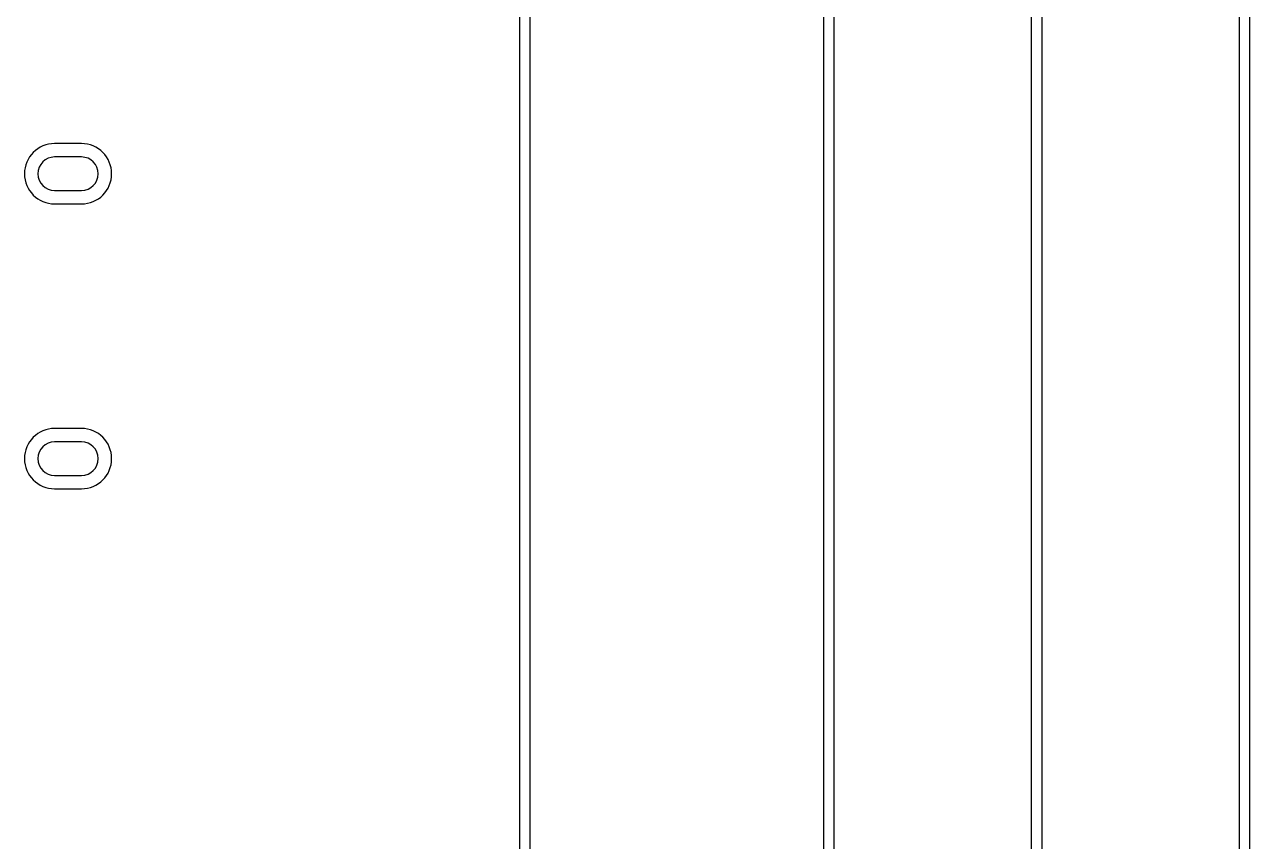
# Model space of a CAD drawing. Header units: inches. Extents: x -1 to 5.83, y -0.16 to 3.73.
# Drawn here: x 5.086 to 5.806, y 0.801 to 1.281 of the extents above; entities that cross this region are included whole.
import ezdxf

# ---------------------------------------------------------------- set-up
doc = ezdxf.new("R2010")
doc.units = ezdxf.units.IN
doc.header["$MEASUREMENT"] = 0
doc.layers.add('BLACK', color=250, linetype='CONTINUOUS')

msp = doc.modelspace()

# ---------------------------------------------------------------- linework, layer by layer
at = {"layer": 'BLACK', "linetype": 'CONTINUOUS'}
for p, q in [((5.79965, 0.0123), (5.79965, 3.36817)), ((5.80555, 3.36817), (5.80555, 0.0123)), ((5.6776, 0.11207), (5.6776, 3.26793)), ((5.6835, 3.26793), (5.6835, 0.11207)), ((5.37705, 0.29295), (5.37705, 3.08705)), ((5.38295, 3.08705), (5.38295, 0.29295)), ((5.55555, 0.30207), (5.55555, 3.07793)), ((5.56146, 3.07793), (5.56146, 0.30207)), ((5.11953, 1.21067), (5.10378, 1.21067)), ((5.11953, 1.2028), (5.10378, 1.2028)), ((5.10378, 1.18311), (5.11953, 1.18311)), ((5.10378, 1.17524), (5.11953, 1.17524)), ((5.11953, 1.04335), (5.10378, 1.04335)), ((5.11953, 1.03547), (5.10378, 1.03547)), ((5.10378, 1.01579), (5.11953, 1.01579)), ((5.10378, 1.00791), (5.11953, 1.00791))]:
    msp.add_line(p, q, dxfattribs=at)
at = {"layer": 'BLACK'}
for centre, radius, start, end in [((5.10378, 1.19295), 0.01772, 90, 270), ((5.11953, 1.19295), 0.01772, -90, 90), ((5.10378, 1.19295), 0.00984, 90, 270), ((5.11953, 1.19295), 0.00984, -90, 90), ((5.10378, 1.02563), 0.01772, 90, 270), ((5.11953, 1.02563), 0.01772, -90, 90), ((5.10378, 1.02563), 0.00984, 90, 270), ((5.11953, 1.02563), 0.00984, -90, 90)]:
    msp.add_arc(centre, radius, start, end, dxfattribs=at)

doc.saveas('drawing.dxf')
